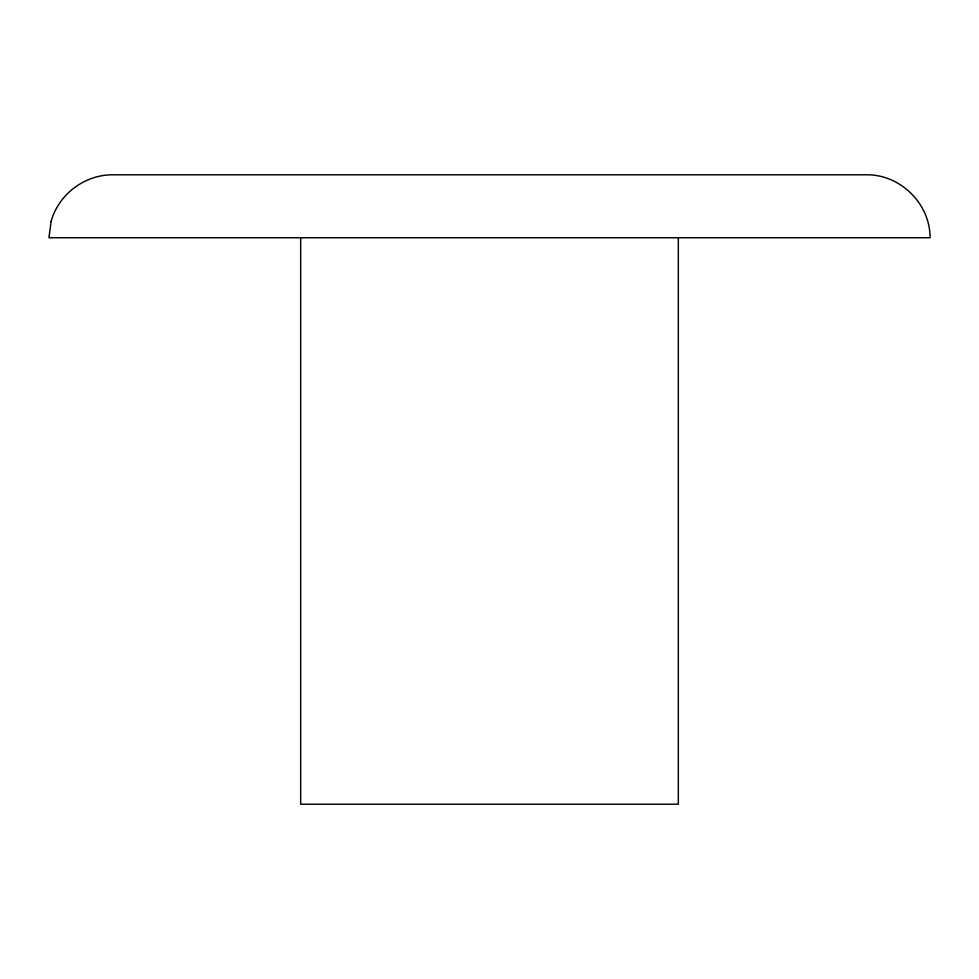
<?xml version="1.0" encoding="UTF-8"?>
<svg xmlns="http://www.w3.org/2000/svg" width="979" height="979" viewBox="0 0 979 979"><rect width="100%" height="100%" fill="white"/><g stroke="black" fill="none" stroke-linecap="round" stroke-linejoin="round"><path stroke-width="1.47" d="M678.325 237.726L678.325 804.212L300.675 804.212L300.675 237.726M51.104 221.438L48.95 237.726L930.05 237.726C930.246 203.95 900.594 174.556 866.868 174.788L112.132 174.788C84.255 174.935 58.507 194.54 51.104 221.438"/></g></svg>
